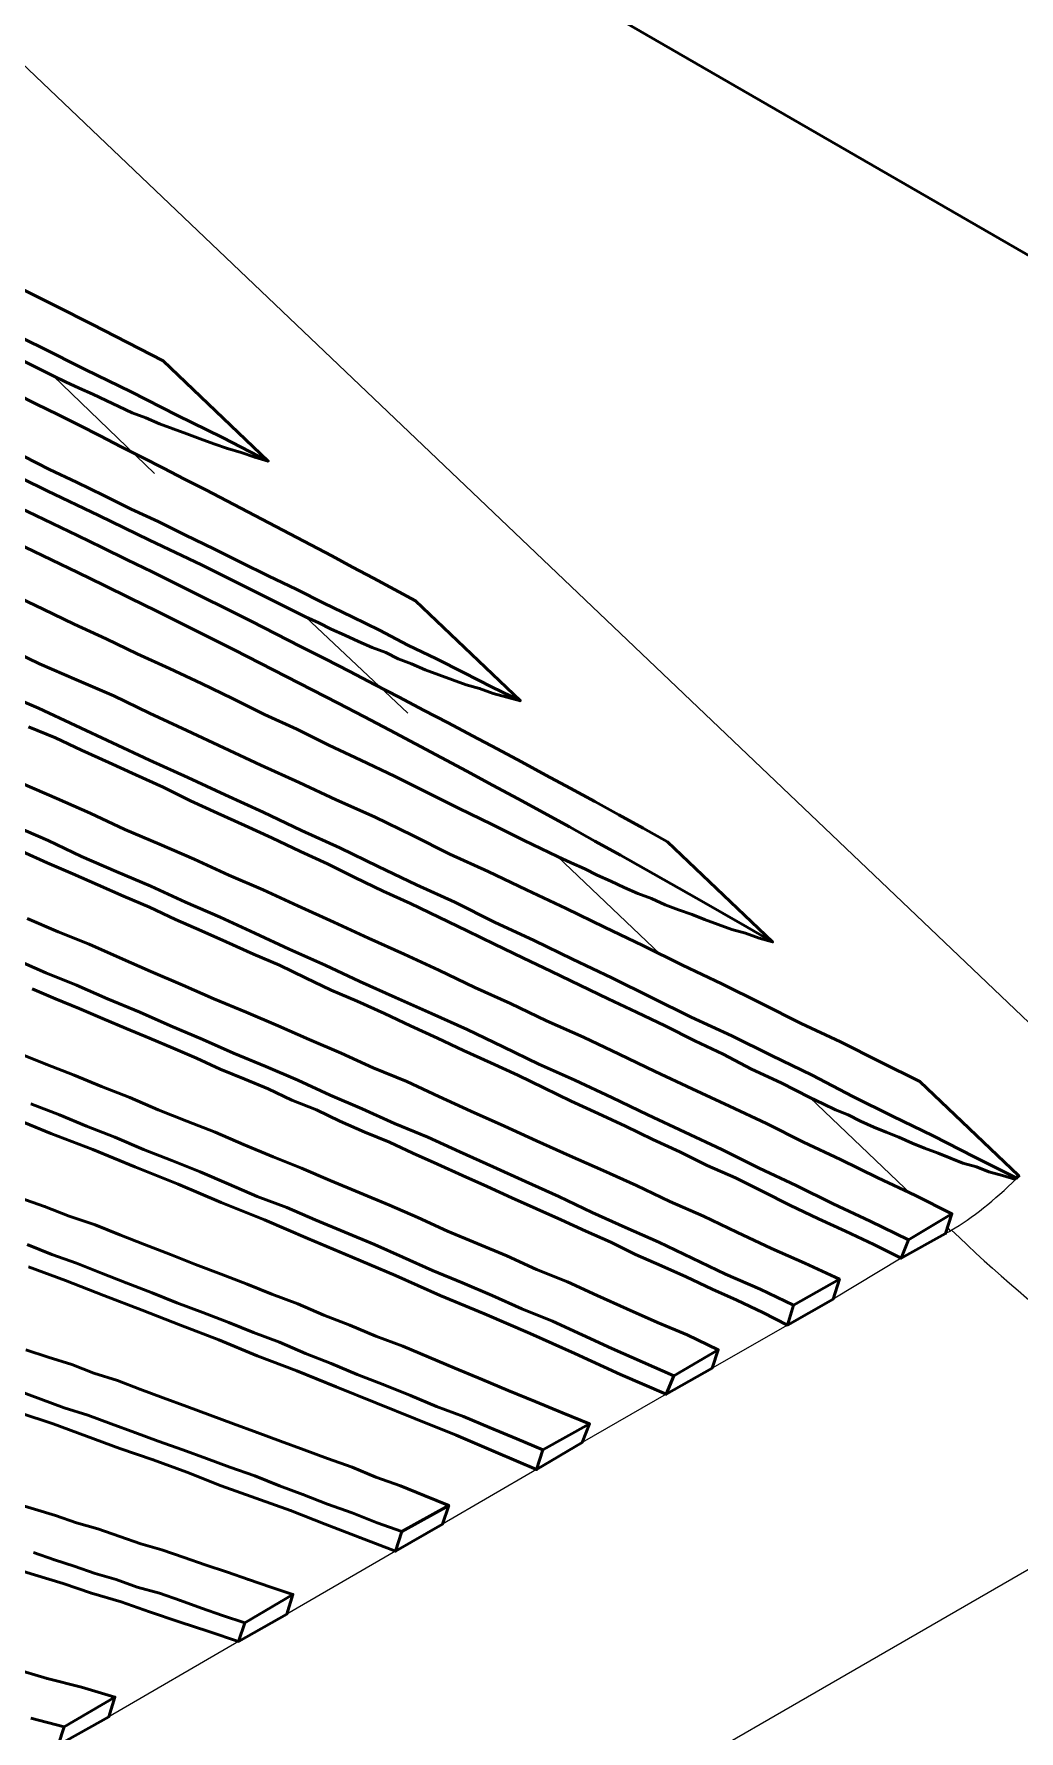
# Model space of a CAD drawing. Header units: inches. Extents: x 15 to 2770, y 903 to 4091.
# Drawn here: x 2535.7 to 2584.2, y 3649.8 to 3733.4 of the extents above; entities that cross this region are included whole.
import ezdxf

# ---------------------------------------------------------------- set-up
doc = ezdxf.new("R2010")
doc.units = ezdxf.units.IN
doc.header["$MEASUREMENT"] = 0

msp = doc.modelspace()

# ---------------------------------------------------------------- linework, layer by layer
at = {"lineweight": 25}
for points in [[(2587.439, 3682.037), (2484.075, 3780.534)], [(2536.639, 3716.532), (2541.628, 3711.726)], [(2549.05, 3704.669), (2554.1, 3699.923)], [(2561.461, 3692.866), (2566.511, 3688.06)], [(2573.872, 3681.003), (2578.922, 3676.196)], [(2580.686, 3674.554), (2580.808, 3674.432), (2580.564, 3674.31)], [(2578.374, 3673.094), (2575.028, 3671.086)], [(2572.777, 3669.808), (2569.066, 3667.679)], [(2566.815, 3666.401), (2562.678, 3664.029)], [(2455.968, 3583.479), (2594.922, 3663.725), (2652.11, 3630.689)], [(2560.427, 3662.69), (2555.803, 3660.013)], [(2553.491, 3658.675), (2548.138, 3655.572)], [(2545.765, 3654.234), (2539.377, 3650.523)]]:
    msp.add_lwpolyline(points, dxfattribs=at)
at = {"lineweight": 50}
for points in [[(2484.075, 3780.534), (2697.861, 3657.093)], [(2501.84, 3734.175), (2503.908, 3733.202), (2505.977, 3732.289), (2508.045, 3731.316), (2510.174, 3730.342), (2512.243, 3729.369), (2514.372, 3728.335), (2516.502, 3727.361), (2518.631, 3726.327), (2520.76, 3725.354), (2522.89, 3724.319), (2525.08, 3723.285), (2527.209, 3722.19), (2529.399, 3721.156), (2531.59, 3720.061), (2533.78, 3719.027), (2536.031, 3717.931), (2538.221, 3716.836), (2540.472, 3715.741), (2542.723, 3714.585), (2544.974, 3713.49), (2547.225, 3712.334)], [(2535.179, 3712.578), (2536.457, 3711.908), (2537.795, 3711.3), (2539.134, 3710.631), (2540.472, 3709.962), (2541.81, 3709.353), (2543.149, 3708.684), (2544.548, 3708.015), (2545.887, 3707.346), (2547.225, 3706.676), (2548.624, 3706.007), (2549.963, 3705.338), (2551.362, 3704.669), (2552.7, 3704), (2554.1, 3703.269), (2555.499, 3702.6), (2556.837, 3701.931), (2558.237, 3701.201), (2559.636, 3700.532)], [(2534.206, 3703.209), (2535.97, 3702.357), (2537.795, 3701.566), (2539.62, 3700.775), (2541.385, 3699.923), (2543.21, 3699.072), (2545.035, 3698.22), (2546.86, 3697.368), (2548.746, 3696.516), (2550.571, 3695.665), (2552.457, 3694.813), (2554.343, 3693.9), (2556.168, 3692.988), (2558.054, 3692.136), (2559.94, 3691.223), (2561.887, 3690.311), (2563.773, 3689.398), (2565.659, 3688.486), (2567.606, 3687.512), (2569.553, 3686.6), (2571.499, 3685.626), (2573.446, 3684.653), (2575.393, 3683.74), (2577.34, 3682.767), (2579.287, 3681.794), (2584.154, 3677.17), (2584.032, 3677.048), (2583.971, 3676.987), (2583.363, 3677.17), (2582.694, 3677.352), (2582.085, 3677.596), (2581.416, 3677.778), (2580.808, 3678.022), (2580.199, 3678.265), (2579.53, 3678.508), (2578.922, 3678.752), (2578.253, 3679.056), (2577.644, 3679.299), (2577.036, 3679.543), (2576.367, 3679.847), (2575.758, 3680.151), (2575.15, 3680.394), (2574.541, 3680.698), (2573.872, 3681.003), (2572.473, 3681.733), (2571.013, 3682.402), (2569.613, 3683.132), (2568.214, 3683.801), (2566.754, 3684.531), (2565.355, 3685.2), (2563.956, 3685.87), (2562.556, 3686.539), (2561.157, 3687.208), (2559.758, 3687.877), (2558.358, 3688.547), (2557.02, 3689.216), (2555.621, 3689.885), (2554.221, 3690.554), (2552.883, 3691.163), (2551.484, 3691.832), (2550.145, 3692.501), (2548.807, 3693.109), (2547.408, 3693.779), (2546.069, 3694.387), (2544.731, 3694.995), (2543.392, 3695.604), (2542.054, 3696.273), (2540.715, 3696.881), (2539.377, 3697.49), (2538.038, 3698.098), (2536.761, 3698.707), (2535.422, 3699.254)], [(2534.084, 3700.958), (2535.909, 3700.167), (2537.734, 3699.315), (2539.559, 3698.463), (2541.385, 3697.611), (2543.271, 3696.76), (2545.096, 3695.908), (2546.982, 3695.056), (2548.868, 3694.144), (2550.754, 3693.292), (2552.64, 3692.379), (2554.526, 3691.467), (2556.412, 3690.615), (2558.358, 3689.642), (2560.305, 3688.729), (2562.191, 3687.817), (2564.138, 3686.904), (2566.085, 3685.931), (2568.032, 3684.957), (2570.039, 3684.045), (2571.986, 3683.071), (2573.994, 3682.098), (2576.002, 3681.063), (2577.948, 3680.09), (2579.956, 3679.117), (2581.964, 3678.082), (2584.032, 3677.048)], [(2535.118, 3696.456), (2536.822, 3695.725), (2538.464, 3694.995), (2540.168, 3694.205), (2541.871, 3693.474), (2543.575, 3692.744), (2545.278, 3691.954), (2546.982, 3691.223), (2548.685, 3690.433), (2550.449, 3689.642), (2552.153, 3688.851), (2553.917, 3688.06), (2555.621, 3687.269), (2557.385, 3686.417), (2559.149, 3685.626), (2560.914, 3684.775), (2562.739, 3683.984), (2564.503, 3683.132), (2566.267, 3682.28), (2568.093, 3681.428), (2569.918, 3680.577), (2571.743, 3679.725), (2573.568, 3678.812), (2575.393, 3677.961), (2577.218, 3677.048), (2579.043, 3676.196), (2580.869, 3675.284), (2580.564, 3674.31), (2578.374, 3673.094), (2577.036, 3673.763), (2575.636, 3674.432), (2574.298, 3675.04), (2572.899, 3675.71), (2571.56, 3676.379), (2570.222, 3677.048), (2568.823, 3677.657), (2567.484, 3678.326), (2566.146, 3678.934), (2564.807, 3679.603), (2563.469, 3680.212), (2562.13, 3680.82), (2560.792, 3681.489), (2559.514, 3682.098), (2558.176, 3682.706), (2556.837, 3683.314), (2555.56, 3683.923), (2554.221, 3684.531), (2552.944, 3685.14), (2551.605, 3685.748), (2550.328, 3686.296), (2549.05, 3686.904), (2547.773, 3687.512), (2546.495, 3688.06), (2545.156, 3688.668), (2543.94, 3689.216), (2542.662, 3689.763), (2541.385, 3690.372), (2540.107, 3690.919), (2538.829, 3691.467), (2537.613, 3692.014), (2536.335, 3692.562), (2535.118, 3693.109)], [(2534.692, 3694.387), (2536.396, 3693.657), (2538.038, 3692.866), (2539.742, 3692.136), (2541.445, 3691.406), (2543.149, 3690.615), (2544.852, 3689.885), (2546.556, 3689.094), (2548.259, 3688.303), (2550.024, 3687.512), (2551.727, 3686.721), (2553.491, 3685.931), (2555.256, 3685.14), (2557.02, 3684.349), (2558.784, 3683.497), (2560.549, 3682.645), (2562.313, 3681.854), (2564.138, 3681.003), (2565.902, 3680.151), (2567.728, 3679.299), (2569.553, 3678.447), (2571.378, 3677.535), (2573.203, 3676.683), (2575.028, 3675.771), (2576.853, 3674.919), (2578.739, 3674.006)], [(2572.777, 3669.808), (2575.028, 3671.086), (2575.332, 3672.059), (2573.629, 3672.85), (2571.986, 3673.58), (2570.283, 3674.371), (2568.64, 3675.162), (2566.997, 3675.892), (2565.355, 3676.683), (2563.712, 3677.413), (2562.07, 3678.143), (2560.427, 3678.873), (2558.845, 3679.603), (2557.202, 3680.333), (2555.621, 3681.063), (2554.039, 3681.794), (2552.396, 3682.463), (2550.814, 3683.193), (2549.233, 3683.862), (2547.712, 3684.531), (2546.13, 3685.2), (2544.548, 3685.87), (2543.027, 3686.539), (2541.445, 3687.208), (2539.924, 3687.877), (2538.403, 3688.547), (2536.882, 3689.155), (2535.362, 3689.824)], [(2534.753, 3687.817), (2536.274, 3687.147), (2537.795, 3686.539), (2539.316, 3685.87), (2540.898, 3685.2), (2542.419, 3684.531), (2544.001, 3683.862), (2545.522, 3683.193), (2547.103, 3682.524), (2548.685, 3681.854), (2550.267, 3681.124), (2551.849, 3680.455), (2553.431, 3679.725), (2555.073, 3679.056), (2556.655, 3678.326), (2558.298, 3677.596), (2559.879, 3676.866), (2561.522, 3676.136), (2563.165, 3675.345), (2564.807, 3674.615), (2566.45, 3673.885), (2568.093, 3673.094), (2569.735, 3672.303), (2571.439, 3671.573), (2573.081, 3670.782)], [(2535.605, 3686.356), (2536.761, 3685.87), (2537.917, 3685.383), (2539.073, 3684.896), (2540.229, 3684.41), (2541.385, 3683.923), (2542.54, 3683.436), (2543.696, 3682.949), (2544.852, 3682.402), (2546.069, 3681.915), (2547.225, 3681.428), (2548.381, 3680.881), (2549.598, 3680.394), (2550.754, 3679.847), (2551.97, 3679.299), (2553.187, 3678.812), (2554.343, 3678.265), (2555.56, 3677.717), (2556.777, 3677.17), (2557.993, 3676.622), (2559.21, 3676.075), (2560.427, 3675.527), (2561.644, 3674.98), (2562.86, 3674.432), (2564.077, 3673.885), (2565.294, 3673.276), (2566.572, 3672.729), (2567.788, 3672.181), (2569.066, 3671.573), (2570.283, 3671.025), (2571.56, 3670.417), (2572.777, 3669.808), (2573.081, 3670.782), (2575.332, 3672.059)], [(2534.936, 3683.193), (2536.274, 3682.645), (2537.673, 3682.098), (2539.012, 3681.55), (2540.411, 3681.003), (2541.81, 3680.394), (2543.21, 3679.847), (2544.609, 3679.299), (2546.008, 3678.691), (2547.468, 3678.082), (2548.868, 3677.535), (2550.267, 3676.926), (2551.727, 3676.318), (2553.187, 3675.71), (2554.586, 3675.101), (2556.047, 3674.432), (2557.507, 3673.824), (2558.967, 3673.215), (2560.427, 3672.546), (2561.948, 3671.938), (2563.408, 3671.268), (2564.868, 3670.599), (2566.389, 3669.93), (2567.849, 3669.322), (2569.37, 3668.592), (2569.066, 3667.679), (2566.815, 3666.401), (2564.564, 3667.375), (2562.313, 3668.409), (2560.123, 3669.383), (2557.872, 3670.356), (2555.682, 3671.268), (2553.491, 3672.242), (2551.362, 3673.154), (2549.172, 3674.067), (2547.042, 3674.98), (2544.913, 3675.831), (2542.784, 3676.744), (2540.654, 3677.596), (2538.586, 3678.447), (2536.517, 3679.238), (2534.449, 3680.09)], [(2535.544, 3680.698), (2536.943, 3680.151), (2538.282, 3679.603), (2539.681, 3679.056), (2541.08, 3678.447), (2542.48, 3677.9), (2543.879, 3677.352), (2545.278, 3676.744), (2546.677, 3676.136), (2548.138, 3675.588), (2549.537, 3674.98), (2550.997, 3674.371), (2552.457, 3673.763), (2553.856, 3673.154), (2555.316, 3672.485), (2556.777, 3671.877), (2558.237, 3671.268), (2559.697, 3670.599), (2561.218, 3669.991), (2562.678, 3669.322), (2564.138, 3668.652), (2565.659, 3667.983), (2567.18, 3667.314)], [(2560.427, 3662.69), (2562.678, 3664.029), (2563.043, 3664.941), (2561.705, 3665.489), (2560.366, 3666.036), (2559.028, 3666.584), (2557.75, 3667.131), (2556.412, 3667.679), (2555.134, 3668.227), (2553.856, 3668.774), (2552.518, 3669.261), (2551.24, 3669.808), (2549.963, 3670.295), (2548.685, 3670.843), (2547.408, 3671.329), (2546.191, 3671.816), (2544.913, 3672.303), (2543.636, 3672.789), (2542.419, 3673.276), (2541.141, 3673.763), (2539.924, 3674.25), (2538.708, 3674.736), (2537.43, 3675.162), (2536.213, 3675.649), (2534.996, 3676.075)], [(2578.374, 3673.094), (2578.739, 3674.006), (2580.869, 3675.284)], [(2535.362, 3673.763), (2536.578, 3673.276), (2537.795, 3672.85), (2539.012, 3672.364), (2540.229, 3671.877), (2541.506, 3671.39), (2542.723, 3670.903), (2544.001, 3670.417), (2545.278, 3669.93), (2546.495, 3669.443), (2547.773, 3668.957), (2549.05, 3668.409), (2550.328, 3667.922), (2551.605, 3667.375), (2552.883, 3666.888), (2554.221, 3666.341), (2555.499, 3665.793), (2556.837, 3665.306), (2558.115, 3664.759), (2559.453, 3664.211), (2560.731, 3663.664)], [(2535.422, 3672.668), (2537.248, 3671.999), (2539.134, 3671.268), (2541.019, 3670.538), (2542.905, 3669.808), (2544.791, 3669.078), (2546.677, 3668.287), (2548.624, 3667.557), (2550.571, 3666.766), (2552.518, 3665.976), (2554.465, 3665.185), (2556.472, 3664.394), (2558.419, 3663.542), (2560.427, 3662.69), (2560.731, 3663.664), (2563.043, 3664.941)], [(2535.301, 3668.592), (2536.396, 3668.227), (2537.552, 3667.862), (2538.647, 3667.436), (2539.803, 3667.071), (2540.898, 3666.645), (2542.054, 3666.219), (2543.21, 3665.793), (2544.366, 3665.367), (2545.522, 3664.941), (2546.677, 3664.515), (2547.833, 3664.09), (2548.989, 3663.664), (2550.145, 3663.238), (2551.362, 3662.812), (2552.518, 3662.325), (2553.735, 3661.899), (2554.891, 3661.413), (2556.107, 3660.926), (2555.803, 3660.013), (2553.491, 3658.675), (2551.727, 3659.344), (2550.024, 3660.013), (2548.32, 3660.683), (2546.617, 3661.291), (2544.913, 3661.899), (2543.21, 3662.569), (2541.567, 3663.177), (2539.924, 3663.725), (2538.282, 3664.333), (2536.639, 3664.941), (2534.996, 3665.489)], [(2566.815, 3666.401), (2567.18, 3667.314), (2569.37, 3668.592)], [(2534.875, 3666.584), (2536.031, 3666.158), (2537.187, 3665.732), (2538.343, 3665.367), (2539.499, 3664.941), (2540.654, 3664.515), (2541.81, 3664.09), (2543.027, 3663.664), (2544.183, 3663.238), (2545.339, 3662.812), (2546.556, 3662.386), (2547.773, 3661.899), (2548.928, 3661.474), (2550.145, 3660.987), (2551.362, 3660.561), (2552.579, 3660.074), (2553.796, 3659.648)], [(2545.765, 3654.234), (2548.138, 3655.572), (2548.442, 3656.546), (2547.347, 3656.911), (2546.252, 3657.276), (2545.217, 3657.641), (2544.122, 3658.006), (2543.088, 3658.371), (2541.993, 3658.736), (2540.959, 3659.04), (2539.924, 3659.405), (2538.829, 3659.77), (2537.795, 3660.074), (2536.761, 3660.439), (2535.727, 3660.743), (2534.692, 3661.048)], [(2553.491, 3658.675), (2553.796, 3659.648), (2556.107, 3660.926)], [(2534.327, 3657.945), (2535.727, 3657.519), (2537.126, 3657.093), (2538.525, 3656.606), (2539.985, 3656.181), (2541.385, 3655.694), (2542.845, 3655.207), (2544.305, 3654.72), (2545.765, 3654.234), (2546.069, 3655.146), (2548.442, 3656.546)], [(2535.666, 3658.614), (2536.7, 3658.249), (2537.673, 3657.945), (2538.708, 3657.58), (2539.742, 3657.276), (2540.776, 3656.911), (2541.871, 3656.606), (2542.905, 3656.241), (2543.94, 3655.876), (2544.974, 3655.511), (2546.069, 3655.146)], [(2534.692, 3652.895), (2536.335, 3652.409), (2538.038, 3651.983), (2539.681, 3651.496), (2539.377, 3650.523), (2536.882, 3649.123)], [(2536.882, 3649.123), (2537.187, 3650.036), (2539.681, 3651.496)], [(2537.187, 3650.036), (2535.544, 3650.462)]]:
    msp.add_lwpolyline(points, dxfattribs=at)
for points in [[(2425.913, 3766.663, -0.036748), (2542.054, 3717.262), (2547.225, 3712.334), (2546.556, 3712.517), (2545.887, 3712.76), (2545.217, 3712.943), (2544.548, 3713.186), (2543.879, 3713.429), (2543.21, 3713.673), (2542.54, 3713.916), (2541.871, 3714.159), (2541.202, 3714.464), (2540.533, 3714.707), (2539.864, 3715.011), (2539.255, 3715.315), (2538.586, 3715.62), (2537.917, 3715.924), (2537.248, 3716.228), (2536.639, 3716.532), (2534.571, 3717.566)], [(2416.301, 3761.127, -0.055863), (2554.465, 3705.46), (2559.636, 3700.532), (2558.967, 3700.714), (2558.298, 3700.897), (2557.628, 3701.14), (2556.959, 3701.323), (2556.29, 3701.566), (2555.621, 3701.809), (2554.951, 3702.053), (2554.282, 3702.357), (2553.613, 3702.6), (2553.005, 3702.904), (2552.335, 3703.148), (2551.666, 3703.452), (2550.997, 3703.756), (2550.328, 3704.06), (2549.719, 3704.365), (2549.05, 3704.669), (2546.495, 3705.946), (2543.94, 3707.224), (2541.385, 3708.441), (2538.89, 3709.657), (2536.335, 3710.874), (2533.841, 3712.091)], [(2404.012, 3754.009, -0.076059), (2566.876, 3693.596), (2572.047, 3688.668), (2571.378, 3688.851), (2570.709, 3689.094), (2570.039, 3689.277), (2569.37, 3689.52), (2568.701, 3689.763), (2568.093, 3690.007), (2567.423, 3690.25), (2566.754, 3690.493), (2566.085, 3690.798), (2565.416, 3691.041), (2564.746, 3691.345), (2564.077, 3691.649), (2563.408, 3691.954), (2562.8, 3692.258), (2562.13, 3692.562), (2561.461, 3692.866), (2559.819, 3693.657), (2558.237, 3694.448), (2556.594, 3695.239), (2555.012, 3696.03), (2553.431, 3696.821), (2551.788, 3697.611), (2550.206, 3698.342), (2548.624, 3699.132), (2547.042, 3699.862), (2545.461, 3700.653), (2543.94, 3701.383), (2542.358, 3702.114), (2540.776, 3702.844), (2539.255, 3703.574), (2537.673, 3704.304), (2536.152, 3705.034), (2534.631, 3705.764)]]:
    msp.add_lwpolyline(points, format="xyb", dxfattribs=at)
for centre, radius, start, end in [((2309.833, 3236.631), 522.584, 59.88325, 79.99715), ((2570.154, 3690.829), 19.585, 315.10935, 315.82048)]:
    msp.add_arc(centre, radius, start, end, dxfattribs=at)
at = {"lineweight": 25}
msp.add_arc((2633.253, 3728.732), 75.424, 225.97649, 239.49791, dxfattribs=at)
msp.add_open_spline([(2580.83, 3674.472), (2581.872, 3675.077), (2582.989, 3675.962), (2584.029, 3677.007)], degree=3, dxfattribs=at)

doc.saveas('drawing.dxf')
